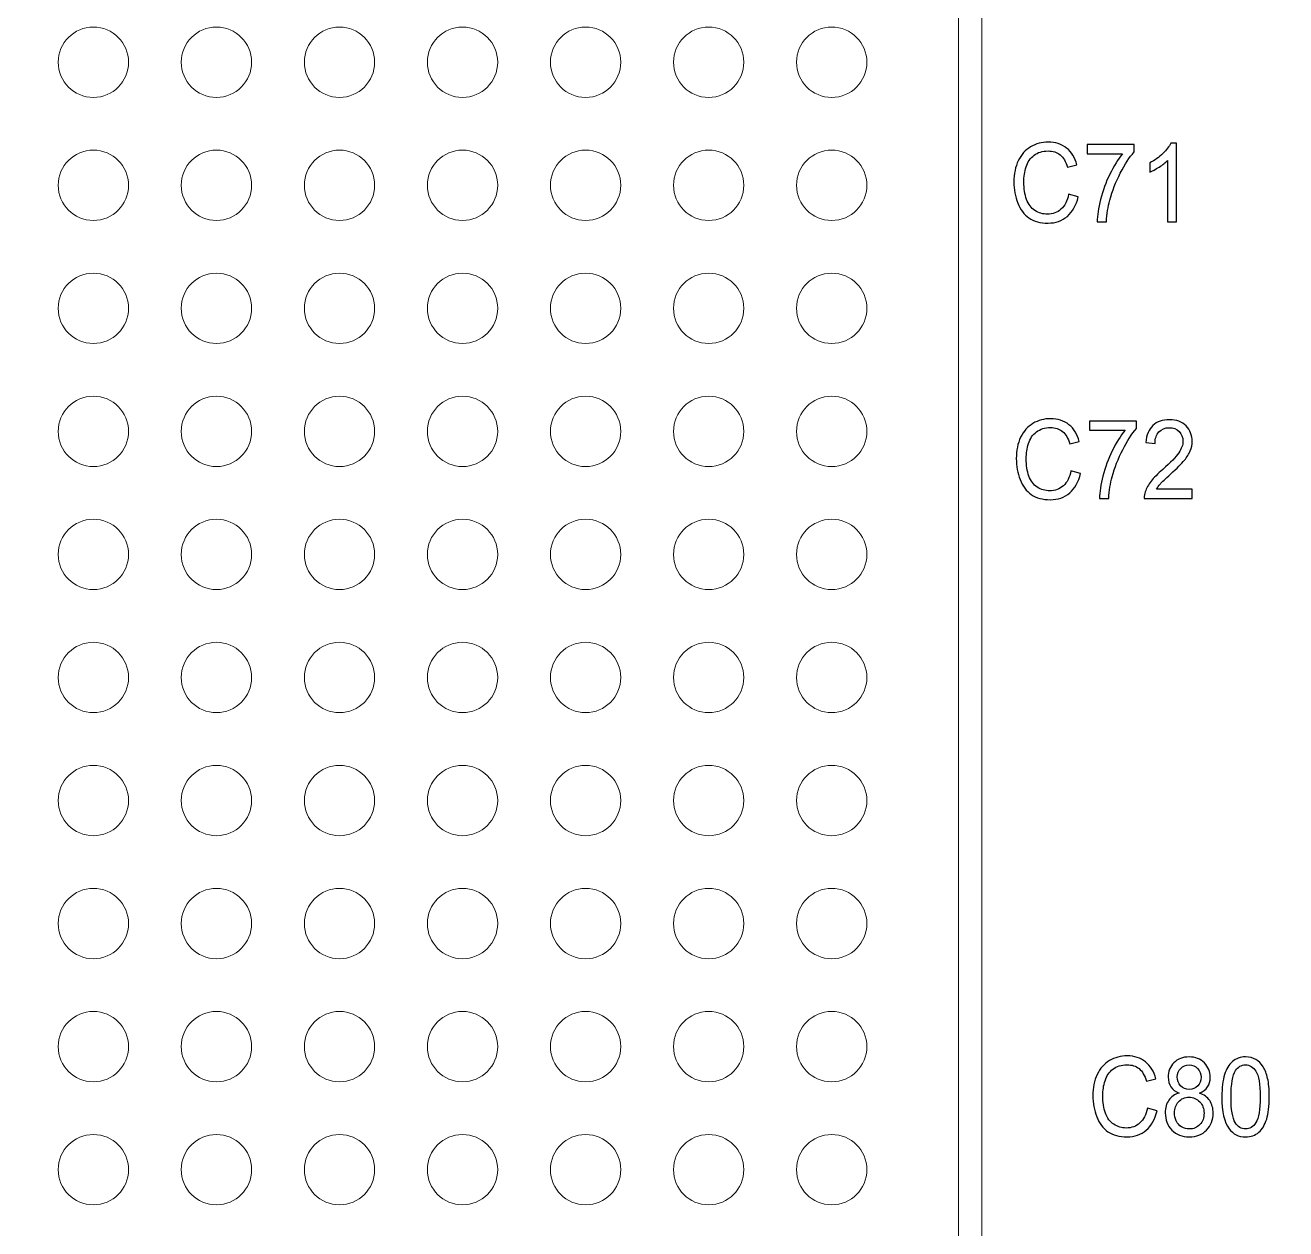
# Model space of a CAD drawing. Header units: millimetres. Extents: x -86 to 67, y -55 to 52.
# Drawn here: x 13.89 to 22.09, y -15.52 to -7.69 of the extents above; entities that cross this region are included whole.
import ezdxf

# ---------------------------------------------------------------- set-up
doc = ezdxf.new("R2010")
doc.units = ezdxf.units.MM
doc.header["$MEASUREMENT"] = 0
for name, color, linetype in [('BG_OUTLINE', 7, 'Continuous'), ('PG_SILKSCREEN_TOP', 7, 'Continuous'), ('PIN_TOP', 7, 'Continuous'), ('RD_SILKSCREEN_TOP', 7, 'Continuous')]:
    doc.layers.add(name, color=color, linetype=linetype)

msp = doc.modelspace()

# ---------------------------------------------------------------- linework, layer by layer
at = {"layer": 'BG_OUTLINE', "color": 3, "lineweight": 9}
msp.add_open_spline([(-60.0926, 34.7331), (-60.0926, 34.7331), (63.7724, 34.7331), (63.7724, 34.7331), (63.7724, 34.7331), (64.585, 34.7336), (65.3646, 34.4113), (65.9396, 33.837), (65.9396, 33.837), (66.5146, 33.2627), (66.8379, 32.4797), (66.8384, 31.667), (66.8384, 31.667), (66.8384, 31.667), (66.8412, -52.28), (66.8412, -52.28), (66.8412, -52.28), (66.8412, -52.28), (66.8384, -52.1933), (66.8384, -52.1933), (66.8384, -52.1933), (66.8389, -53.006), (66.5166, -53.7856), (65.9424, -54.3606), (65.9424, -54.3606), (65.3681, -54.9356), (64.585, -55.2589), (63.7724, -55.2594), (63.7724, -55.2594), (63.7724, -55.2594), (-60.1869, -55.2594), (-60.1869, -55.2594), (-60.1869, -55.2594), (-60.1869, -55.2594), (-60.0853, -55.2518), (-60.0853, -55.2518), (-60.0853, -55.2518), (-60.8979, -55.2523), (-61.6775, -54.9299), (-62.2525, -54.3557), (-62.2525, -54.3557), (-62.8275, -53.7814), (-63.1508, -52.9984), (-63.1513, -52.1857), (-63.1513, -52.1857), (-63.1513, -52.1857), (-63.1587, 31.667), (-63.1587, 31.667), (-63.1587, 31.667), (-63.1592, 32.4797), (-62.8369, 33.2593), (-62.2626, 33.8343), (-62.2626, 33.8343), (-61.6883, 34.4093), (-60.9053, 34.7326), (-60.0926, 34.7331)], degree=3, knots=[0, 0, 0, 0, 0.071429, 0.071429, 0.071429, 0.071429, 0.142857, 0.142857, 0.142857, 0.142857, 0.214286, 0.214286, 0.214286, 0.214286, 0.285714, 0.285714, 0.285714, 0.285714, 0.357143, 0.357143, 0.357143, 0.357143, 0.428571, 0.428571, 0.428571, 0.428571, 0.5, 0.5, 0.5, 0.5, 0.571429, 0.571429, 0.571429, 0.571429, 0.642857, 0.642857, 0.642857, 0.642857, 0.714286, 0.714286, 0.714286, 0.714286, 0.785714, 0.785714, 0.785714, 0.785714, 0.857143, 0.857143, 0.857143, 0.857143, 0.928571, 0.928571, 0.928571, 0.928571, 1, 1, 1, 1], dxfattribs=at)
at = {"layer": 'PG_SILKSCREEN_TOP', "color": 6, "lineweight": 9}
msp.add_open_spline([(20.1124, -22.4342), (20.1124, -22.4342), (19.96, -22.4342), (19.96, -22.4342), (19.96, -22.4342), (19.96, -22.4342), (19.96, -5.434), (19.96, -5.434), (19.96, -5.434), (19.96, -5.434), (20.1124, -5.434), (20.1124, -5.434), (20.1124, -5.434), (20.1124, -5.434), (20.1124, -22.4342), (20.1124, -22.4342)], degree=3, knots=[0, 0, 0, 0, 0.25, 0.25, 0.25, 0.25, 0.5, 0.5, 0.5, 0.5, 0.75, 0.75, 0.75, 0.75, 1, 1, 1, 1], dxfattribs=at)
at = {"layer": 'PIN_TOP', "lineweight": 9}
for points in [[(14.5648, -7.9341), (14.5648, -7.8078), (14.4625, -7.7055), (14.3362, -7.7055), (14.3362, -7.7055), (14.21, -7.7055), (14.1076, -7.8078), (14.1076, -7.9341), (14.1076, -7.9341), (14.1076, -8.0603), (14.21, -8.1627), (14.3362, -8.1627), (14.3362, -8.1627), (14.4625, -8.1627), (14.5648, -8.0603), (14.5648, -7.9341)], [(15.3647, -7.9341), (15.3647, -7.8078), (15.2623, -7.7055), (15.1361, -7.7055), (15.1361, -7.7055), (15.0098, -7.7055), (14.9075, -7.8078), (14.9075, -7.9341), (14.9075, -7.9341), (14.9075, -8.0603), (15.0098, -8.1627), (15.1361, -8.1627), (15.1361, -8.1627), (15.2623, -8.1627), (15.3647, -8.0603), (15.3647, -7.9341)], [(16.1648, -7.9341), (16.1648, -7.8078), (16.0624, -7.7055), (15.9362, -7.7055), (15.9362, -7.7055), (15.8099, -7.7055), (15.7076, -7.8078), (15.7076, -7.9341), (15.7076, -7.9341), (15.7076, -8.0603), (15.8099, -8.1627), (15.9362, -8.1627), (15.9362, -8.1627), (16.0624, -8.1627), (16.1648, -8.0603), (16.1648, -7.9341)], [(16.9646, -7.9341), (16.9646, -7.8078), (16.8623, -7.7055), (16.736, -7.7055), (16.736, -7.7055), (16.6098, -7.7055), (16.5074, -7.8078), (16.5074, -7.9341), (16.5074, -7.9341), (16.5074, -8.0603), (16.6098, -8.1627), (16.736, -8.1627), (16.736, -8.1627), (16.8623, -8.1627), (16.9646, -8.0603), (16.9646, -7.9341)], [(17.7647, -7.9341), (17.7647, -7.8078), (17.6624, -7.7055), (17.5361, -7.7055), (17.5361, -7.7055), (17.4099, -7.7055), (17.3075, -7.8078), (17.3075, -7.9341), (17.3075, -7.9341), (17.3075, -8.0603), (17.4099, -8.1627), (17.5361, -8.1627), (17.5361, -8.1627), (17.6624, -8.1627), (17.7647, -8.0603), (17.7647, -7.9341)], [(18.5648, -7.9341), (18.5648, -7.8078), (18.4625, -7.7055), (18.3362, -7.7055), (18.3362, -7.7055), (18.21, -7.7055), (18.1076, -7.8078), (18.1076, -7.9341), (18.1076, -7.9341), (18.1076, -8.0603), (18.21, -8.1627), (18.3362, -8.1627), (18.3362, -8.1627), (18.4625, -8.1627), (18.5648, -8.0603), (18.5648, -7.9341)], [(19.3647, -7.9341), (19.3647, -7.8078), (19.2623, -7.7055), (19.1361, -7.7055), (19.1361, -7.7055), (19.0098, -7.7055), (18.9075, -7.8078), (18.9075, -7.9341), (18.9075, -7.9341), (18.9075, -8.0603), (19.0098, -8.1627), (19.1361, -8.1627), (19.1361, -8.1627), (19.2623, -8.1627), (19.3647, -8.0603), (19.3647, -7.9341)], [(14.5648, -8.7342), (14.5648, -8.6079), (14.4625, -8.5056), (14.3362, -8.5056), (14.3362, -8.5056), (14.21, -8.5056), (14.1076, -8.6079), (14.1076, -8.7342), (14.1076, -8.7342), (14.1076, -8.8604), (14.21, -8.9628), (14.3362, -8.9628), (14.3362, -8.9628), (14.4625, -8.9628), (14.5648, -8.8604), (14.5648, -8.7342)], [(15.3647, -8.7342), (15.3647, -8.6079), (15.2623, -8.5056), (15.1361, -8.5056), (15.1361, -8.5056), (15.0098, -8.5056), (14.9075, -8.6079), (14.9075, -8.7342), (14.9075, -8.7342), (14.9075, -8.8604), (15.0098, -8.9628), (15.1361, -8.9628), (15.1361, -8.9628), (15.2623, -8.9628), (15.3647, -8.8604), (15.3647, -8.7342)], [(16.1648, -8.7342), (16.1648, -8.6079), (16.0624, -8.5056), (15.9362, -8.5056), (15.9362, -8.5056), (15.8099, -8.5056), (15.7076, -8.6079), (15.7076, -8.7342), (15.7076, -8.7342), (15.7076, -8.8604), (15.8099, -8.9628), (15.9362, -8.9628), (15.9362, -8.9628), (16.0624, -8.9628), (16.1648, -8.8604), (16.1648, -8.7342)], [(16.9646, -8.7342), (16.9646, -8.6079), (16.8623, -8.5056), (16.736, -8.5056), (16.736, -8.5056), (16.6098, -8.5056), (16.5074, -8.6079), (16.5074, -8.7342), (16.5074, -8.7342), (16.5074, -8.8604), (16.6098, -8.9628), (16.736, -8.9628), (16.736, -8.9628), (16.8623, -8.9628), (16.9646, -8.8604), (16.9646, -8.7342)], [(17.7647, -8.7342), (17.7647, -8.6079), (17.6624, -8.5056), (17.5361, -8.5056), (17.5361, -8.5056), (17.4099, -8.5056), (17.3075, -8.6079), (17.3075, -8.7342), (17.3075, -8.7342), (17.3075, -8.8604), (17.4099, -8.9628), (17.5361, -8.9628), (17.5361, -8.9628), (17.6624, -8.9628), (17.7647, -8.8604), (17.7647, -8.7342)], [(18.5648, -8.7342), (18.5648, -8.6079), (18.4625, -8.5056), (18.3362, -8.5056), (18.3362, -8.5056), (18.21, -8.5056), (18.1076, -8.6079), (18.1076, -8.7342), (18.1076, -8.7342), (18.1076, -8.8604), (18.21, -8.9628), (18.3362, -8.9628), (18.3362, -8.9628), (18.4625, -8.9628), (18.5648, -8.8604), (18.5648, -8.7342)], [(19.3647, -8.7342), (19.3647, -8.6079), (19.2623, -8.5056), (19.1361, -8.5056), (19.1361, -8.5056), (19.0098, -8.5056), (18.9075, -8.6079), (18.9075, -8.7342), (18.9075, -8.7342), (18.9075, -8.8604), (19.0098, -8.9628), (19.1361, -8.9628), (19.1361, -8.9628), (19.2623, -8.9628), (19.3647, -8.8604), (19.3647, -8.7342)], [(14.5648, -9.534), (14.5648, -9.4078), (14.4625, -9.3054), (14.3362, -9.3054), (14.3362, -9.3054), (14.21, -9.3054), (14.1076, -9.4078), (14.1076, -9.534), (14.1076, -9.534), (14.1076, -9.6603), (14.21, -9.7626), (14.3362, -9.7626), (14.3362, -9.7626), (14.4625, -9.7626), (14.5648, -9.6603), (14.5648, -9.534)], [(15.3647, -9.534), (15.3647, -9.4078), (15.2623, -9.3054), (15.1361, -9.3054), (15.1361, -9.3054), (15.0098, -9.3054), (14.9075, -9.4078), (14.9075, -9.534), (14.9075, -9.534), (14.9075, -9.6603), (15.0098, -9.7626), (15.1361, -9.7626), (15.1361, -9.7626), (15.2623, -9.7626), (15.3647, -9.6603), (15.3647, -9.534)], [(16.1648, -9.534), (16.1648, -9.4078), (16.0624, -9.3054), (15.9362, -9.3054), (15.9362, -9.3054), (15.8099, -9.3054), (15.7076, -9.4078), (15.7076, -9.534), (15.7076, -9.534), (15.7076, -9.6603), (15.8099, -9.7626), (15.9362, -9.7626), (15.9362, -9.7626), (16.0624, -9.7626), (16.1648, -9.6603), (16.1648, -9.534)], [(16.9646, -9.534), (16.9646, -9.4078), (16.8623, -9.3054), (16.736, -9.3054), (16.736, -9.3054), (16.6098, -9.3054), (16.5074, -9.4078), (16.5074, -9.534), (16.5074, -9.534), (16.5074, -9.6603), (16.6098, -9.7626), (16.736, -9.7626), (16.736, -9.7626), (16.8623, -9.7626), (16.9646, -9.6603), (16.9646, -9.534)], [(17.7647, -9.534), (17.7647, -9.4078), (17.6624, -9.3054), (17.5361, -9.3054), (17.5361, -9.3054), (17.4099, -9.3054), (17.3075, -9.4078), (17.3075, -9.534), (17.3075, -9.534), (17.3075, -9.6603), (17.4099, -9.7626), (17.5361, -9.7626), (17.5361, -9.7626), (17.6624, -9.7626), (17.7647, -9.6603), (17.7647, -9.534)], [(18.5648, -9.534), (18.5648, -9.4078), (18.4625, -9.3054), (18.3362, -9.3054), (18.3362, -9.3054), (18.21, -9.3054), (18.1076, -9.4078), (18.1076, -9.534), (18.1076, -9.534), (18.1076, -9.6603), (18.21, -9.7626), (18.3362, -9.7626), (18.3362, -9.7626), (18.4625, -9.7626), (18.5648, -9.6603), (18.5648, -9.534)], [(19.3647, -9.534), (19.3647, -9.4078), (19.2623, -9.3054), (19.1361, -9.3054), (19.1361, -9.3054), (19.0098, -9.3054), (18.9075, -9.4078), (18.9075, -9.534), (18.9075, -9.534), (18.9075, -9.6603), (19.0098, -9.7626), (19.1361, -9.7626), (19.1361, -9.7626), (19.2623, -9.7626), (19.3647, -9.6603), (19.3647, -9.534)], [(14.5648, -10.3341), (14.5648, -10.2079), (14.4625, -10.1055), (14.3362, -10.1055), (14.3362, -10.1055), (14.21, -10.1055), (14.1076, -10.2079), (14.1076, -10.3341), (14.1076, -10.3341), (14.1076, -10.4604), (14.21, -10.5627), (14.3362, -10.5627), (14.3362, -10.5627), (14.4625, -10.5627), (14.5648, -10.4604), (14.5648, -10.3341)], [(15.3647, -10.3341), (15.3647, -10.2079), (15.2623, -10.1055), (15.1361, -10.1055), (15.1361, -10.1055), (15.0098, -10.1055), (14.9075, -10.2079), (14.9075, -10.3341), (14.9075, -10.3341), (14.9075, -10.4604), (15.0098, -10.5627), (15.1361, -10.5627), (15.1361, -10.5627), (15.2623, -10.5627), (15.3647, -10.4604), (15.3647, -10.3341)], [(16.1648, -10.3341), (16.1648, -10.2079), (16.0624, -10.1055), (15.9362, -10.1055), (15.9362, -10.1055), (15.8099, -10.1055), (15.7076, -10.2079), (15.7076, -10.3341), (15.7076, -10.3341), (15.7076, -10.4604), (15.8099, -10.5627), (15.9362, -10.5627), (15.9362, -10.5627), (16.0624, -10.5627), (16.1648, -10.4604), (16.1648, -10.3341)], [(16.9646, -10.3341), (16.9646, -10.2079), (16.8623, -10.1055), (16.736, -10.1055), (16.736, -10.1055), (16.6098, -10.1055), (16.5074, -10.2079), (16.5074, -10.3341), (16.5074, -10.3341), (16.5074, -10.4604), (16.6098, -10.5627), (16.736, -10.5627), (16.736, -10.5627), (16.8623, -10.5627), (16.9646, -10.4604), (16.9646, -10.3341)], [(17.7647, -10.3341), (17.7647, -10.2079), (17.6624, -10.1055), (17.5361, -10.1055), (17.5361, -10.1055), (17.4099, -10.1055), (17.3075, -10.2079), (17.3075, -10.3341), (17.3075, -10.3341), (17.3075, -10.4604), (17.4099, -10.5627), (17.5361, -10.5627), (17.5361, -10.5627), (17.6624, -10.5627), (17.7647, -10.4604), (17.7647, -10.3341)], [(18.5648, -10.3341), (18.5648, -10.2079), (18.4625, -10.1055), (18.3362, -10.1055), (18.3362, -10.1055), (18.21, -10.1055), (18.1076, -10.2079), (18.1076, -10.3341), (18.1076, -10.3341), (18.1076, -10.4604), (18.21, -10.5627), (18.3362, -10.5627), (18.3362, -10.5627), (18.4625, -10.5627), (18.5648, -10.4604), (18.5648, -10.3341)], [(19.3647, -10.3341), (19.3647, -10.2079), (19.2623, -10.1055), (19.1361, -10.1055), (19.1361, -10.1055), (19.0098, -10.1055), (18.9075, -10.2079), (18.9075, -10.3341), (18.9075, -10.3341), (18.9075, -10.4604), (19.0098, -10.5627), (19.1361, -10.5627), (19.1361, -10.5627), (19.2623, -10.5627), (19.3647, -10.4604), (19.3647, -10.3341)], [(14.5648, -11.134), (14.5648, -11.0077), (14.4625, -10.9054), (14.3362, -10.9054), (14.3362, -10.9054), (14.21, -10.9054), (14.1076, -11.0077), (14.1076, -11.134), (14.1076, -11.134), (14.1076, -11.2602), (14.21, -11.3626), (14.3362, -11.3626), (14.3362, -11.3626), (14.4625, -11.3626), (14.5648, -11.2602), (14.5648, -11.134)], [(15.3647, -11.134), (15.3647, -11.0077), (15.2623, -10.9054), (15.1361, -10.9054), (15.1361, -10.9054), (15.0098, -10.9054), (14.9075, -11.0077), (14.9075, -11.134), (14.9075, -11.134), (14.9075, -11.2602), (15.0098, -11.3626), (15.1361, -11.3626), (15.1361, -11.3626), (15.2623, -11.3626), (15.3647, -11.2602), (15.3647, -11.134)], [(16.1648, -11.134), (16.1648, -11.0077), (16.0624, -10.9054), (15.9362, -10.9054), (15.9362, -10.9054), (15.8099, -10.9054), (15.7076, -11.0077), (15.7076, -11.134), (15.7076, -11.134), (15.7076, -11.2602), (15.8099, -11.3626), (15.9362, -11.3626), (15.9362, -11.3626), (16.0624, -11.3626), (16.1648, -11.2602), (16.1648, -11.134)], [(16.9646, -11.134), (16.9646, -11.0077), (16.8623, -10.9054), (16.736, -10.9054), (16.736, -10.9054), (16.6098, -10.9054), (16.5074, -11.0077), (16.5074, -11.134), (16.5074, -11.134), (16.5074, -11.2602), (16.6098, -11.3626), (16.736, -11.3626), (16.736, -11.3626), (16.8623, -11.3626), (16.9646, -11.2602), (16.9646, -11.134)], [(17.7647, -11.134), (17.7647, -11.0077), (17.6624, -10.9054), (17.5361, -10.9054), (17.5361, -10.9054), (17.4099, -10.9054), (17.3075, -11.0077), (17.3075, -11.134), (17.3075, -11.134), (17.3075, -11.2602), (17.4099, -11.3626), (17.5361, -11.3626), (17.5361, -11.3626), (17.6624, -11.3626), (17.7647, -11.2602), (17.7647, -11.134)], [(18.5648, -11.134), (18.5648, -11.0077), (18.4625, -10.9054), (18.3362, -10.9054), (18.3362, -10.9054), (18.21, -10.9054), (18.1076, -11.0077), (18.1076, -11.134), (18.1076, -11.134), (18.1076, -11.2602), (18.21, -11.3626), (18.3362, -11.3626), (18.3362, -11.3626), (18.4625, -11.3626), (18.5648, -11.2602), (18.5648, -11.134)], [(19.3647, -11.134), (19.3647, -11.0077), (19.2623, -10.9054), (19.1361, -10.9054), (19.1361, -10.9054), (19.0098, -10.9054), (18.9075, -11.0077), (18.9075, -11.134), (18.9075, -11.134), (18.9075, -11.2602), (19.0098, -11.3626), (19.1361, -11.3626), (19.1361, -11.3626), (19.2623, -11.3626), (19.3647, -11.2602), (19.3647, -11.134)], [(14.5648, -11.9341), (14.5648, -11.8078), (14.4625, -11.7055), (14.3362, -11.7055), (14.3362, -11.7055), (14.21, -11.7055), (14.1076, -11.8078), (14.1076, -11.9341), (14.1076, -11.9341), (14.1076, -12.0603), (14.21, -12.1627), (14.3362, -12.1627), (14.3362, -12.1627), (14.4625, -12.1627), (14.5648, -12.0603), (14.5648, -11.9341)], [(15.3647, -11.9341), (15.3647, -11.8078), (15.2623, -11.7055), (15.1361, -11.7055), (15.1361, -11.7055), (15.0098, -11.7055), (14.9075, -11.8078), (14.9075, -11.9341), (14.9075, -11.9341), (14.9075, -12.0603), (15.0098, -12.1627), (15.1361, -12.1627), (15.1361, -12.1627), (15.2623, -12.1627), (15.3647, -12.0603), (15.3647, -11.9341)], [(16.1648, -11.9341), (16.1648, -11.8078), (16.0624, -11.7055), (15.9362, -11.7055), (15.9362, -11.7055), (15.8099, -11.7055), (15.7076, -11.8078), (15.7076, -11.9341), (15.7076, -11.9341), (15.7076, -12.0603), (15.8099, -12.1627), (15.9362, -12.1627), (15.9362, -12.1627), (16.0624, -12.1627), (16.1648, -12.0603), (16.1648, -11.9341)], [(16.9646, -11.9341), (16.9646, -11.8078), (16.8623, -11.7055), (16.736, -11.7055), (16.736, -11.7055), (16.6098, -11.7055), (16.5074, -11.8078), (16.5074, -11.9341), (16.5074, -11.9341), (16.5074, -12.0603), (16.6098, -12.1627), (16.736, -12.1627), (16.736, -12.1627), (16.8623, -12.1627), (16.9646, -12.0603), (16.9646, -11.9341)], [(17.7647, -11.9341), (17.7647, -11.8078), (17.6624, -11.7055), (17.5361, -11.7055), (17.5361, -11.7055), (17.4099, -11.7055), (17.3075, -11.8078), (17.3075, -11.9341), (17.3075, -11.9341), (17.3075, -12.0603), (17.4099, -12.1627), (17.5361, -12.1627), (17.5361, -12.1627), (17.6624, -12.1627), (17.7647, -12.0603), (17.7647, -11.9341)], [(18.5648, -11.9341), (18.5648, -11.8078), (18.4625, -11.7055), (18.3362, -11.7055), (18.3362, -11.7055), (18.21, -11.7055), (18.1076, -11.8078), (18.1076, -11.9341), (18.1076, -11.9341), (18.1076, -12.0603), (18.21, -12.1627), (18.3362, -12.1627), (18.3362, -12.1627), (18.4625, -12.1627), (18.5648, -12.0603), (18.5648, -11.9341)], [(19.3647, -11.9341), (19.3647, -11.8078), (19.2623, -11.7055), (19.1361, -11.7055), (19.1361, -11.7055), (19.0098, -11.7055), (18.9075, -11.8078), (18.9075, -11.9341), (18.9075, -11.9341), (18.9075, -12.0603), (19.0098, -12.1627), (19.1361, -12.1627), (19.1361, -12.1627), (19.2623, -12.1627), (19.3647, -12.0603), (19.3647, -11.9341)], [(14.5648, -12.7342), (14.5648, -12.6079), (14.4625, -12.5056), (14.3362, -12.5056), (14.3362, -12.5056), (14.21, -12.5056), (14.1076, -12.6079), (14.1076, -12.7342), (14.1076, -12.7342), (14.1076, -12.8604), (14.21, -12.9628), (14.3362, -12.9628), (14.3362, -12.9628), (14.4625, -12.9628), (14.5648, -12.8604), (14.5648, -12.7342)], [(15.3647, -12.7342), (15.3647, -12.6079), (15.2623, -12.5056), (15.1361, -12.5056), (15.1361, -12.5056), (15.0098, -12.5056), (14.9075, -12.6079), (14.9075, -12.7342), (14.9075, -12.7342), (14.9075, -12.8604), (15.0098, -12.9628), (15.1361, -12.9628), (15.1361, -12.9628), (15.2623, -12.9628), (15.3647, -12.8604), (15.3647, -12.7342)], [(16.1648, -12.7342), (16.1648, -12.6079), (16.0624, -12.5056), (15.9362, -12.5056), (15.9362, -12.5056), (15.8099, -12.5056), (15.7076, -12.6079), (15.7076, -12.7342), (15.7076, -12.7342), (15.7076, -12.8604), (15.8099, -12.9628), (15.9362, -12.9628), (15.9362, -12.9628), (16.0624, -12.9628), (16.1648, -12.8604), (16.1648, -12.7342)], [(16.9646, -12.7342), (16.9646, -12.6079), (16.8623, -12.5056), (16.736, -12.5056), (16.736, -12.5056), (16.6098, -12.5056), (16.5074, -12.6079), (16.5074, -12.7342), (16.5074, -12.7342), (16.5074, -12.8604), (16.6098, -12.9628), (16.736, -12.9628), (16.736, -12.9628), (16.8623, -12.9628), (16.9646, -12.8604), (16.9646, -12.7342)], [(17.7647, -12.7342), (17.7647, -12.6079), (17.6624, -12.5056), (17.5361, -12.5056), (17.5361, -12.5056), (17.4099, -12.5056), (17.3075, -12.6079), (17.3075, -12.7342), (17.3075, -12.7342), (17.3075, -12.8604), (17.4099, -12.9628), (17.5361, -12.9628), (17.5361, -12.9628), (17.6624, -12.9628), (17.7647, -12.8604), (17.7647, -12.7342)], [(18.5648, -12.7342), (18.5648, -12.6079), (18.4625, -12.5056), (18.3362, -12.5056), (18.3362, -12.5056), (18.21, -12.5056), (18.1076, -12.6079), (18.1076, -12.7342), (18.1076, -12.7342), (18.1076, -12.8604), (18.21, -12.9628), (18.3362, -12.9628), (18.3362, -12.9628), (18.4625, -12.9628), (18.5648, -12.8604), (18.5648, -12.7342)], [(19.3647, -12.7342), (19.3647, -12.6079), (19.2623, -12.5056), (19.1361, -12.5056), (19.1361, -12.5056), (19.0098, -12.5056), (18.9075, -12.6079), (18.9075, -12.7342), (18.9075, -12.7342), (18.9075, -12.8604), (19.0098, -12.9628), (19.1361, -12.9628), (19.1361, -12.9628), (19.2623, -12.9628), (19.3647, -12.8604), (19.3647, -12.7342)], [(14.5648, -13.534), (14.5648, -13.4078), (14.4625, -13.3054), (14.3362, -13.3054), (14.3362, -13.3054), (14.21, -13.3054), (14.1076, -13.4078), (14.1076, -13.534), (14.1076, -13.534), (14.1076, -13.6603), (14.21, -13.7626), (14.3362, -13.7626), (14.3362, -13.7626), (14.4625, -13.7626), (14.5648, -13.6603), (14.5648, -13.534)], [(15.3647, -13.534), (15.3647, -13.4078), (15.2623, -13.3054), (15.1361, -13.3054), (15.1361, -13.3054), (15.0098, -13.3054), (14.9075, -13.4078), (14.9075, -13.534), (14.9075, -13.534), (14.9075, -13.6603), (15.0098, -13.7626), (15.1361, -13.7626), (15.1361, -13.7626), (15.2623, -13.7626), (15.3647, -13.6603), (15.3647, -13.534)], [(16.1648, -13.534), (16.1648, -13.4078), (16.0624, -13.3054), (15.9362, -13.3054), (15.9362, -13.3054), (15.8099, -13.3054), (15.7076, -13.4078), (15.7076, -13.534), (15.7076, -13.534), (15.7076, -13.6603), (15.8099, -13.7626), (15.9362, -13.7626), (15.9362, -13.7626), (16.0624, -13.7626), (16.1648, -13.6603), (16.1648, -13.534)], [(16.9646, -13.534), (16.9646, -13.4078), (16.8623, -13.3054), (16.736, -13.3054), (16.736, -13.3054), (16.6098, -13.3054), (16.5074, -13.4078), (16.5074, -13.534), (16.5074, -13.534), (16.5074, -13.6603), (16.6098, -13.7626), (16.736, -13.7626), (16.736, -13.7626), (16.8623, -13.7626), (16.9646, -13.6603), (16.9646, -13.534)], [(17.7647, -13.534), (17.7647, -13.4078), (17.6624, -13.3054), (17.5361, -13.3054), (17.5361, -13.3054), (17.4099, -13.3054), (17.3075, -13.4078), (17.3075, -13.534), (17.3075, -13.534), (17.3075, -13.6603), (17.4099, -13.7626), (17.5361, -13.7626), (17.5361, -13.7626), (17.6624, -13.7626), (17.7647, -13.6603), (17.7647, -13.534)], [(18.5648, -13.534), (18.5648, -13.4078), (18.4625, -13.3054), (18.3362, -13.3054), (18.3362, -13.3054), (18.21, -13.3054), (18.1076, -13.4078), (18.1076, -13.534), (18.1076, -13.534), (18.1076, -13.6603), (18.21, -13.7626), (18.3362, -13.7626), (18.3362, -13.7626), (18.4625, -13.7626), (18.5648, -13.6603), (18.5648, -13.534)], [(19.3647, -13.534), (19.3647, -13.4078), (19.2623, -13.3054), (19.1361, -13.3054), (19.1361, -13.3054), (19.0098, -13.3054), (18.9075, -13.4078), (18.9075, -13.534), (18.9075, -13.534), (18.9075, -13.6603), (19.0098, -13.7626), (19.1361, -13.7626), (19.1361, -13.7626), (19.2623, -13.7626), (19.3647, -13.6603), (19.3647, -13.534)], [(14.5648, -14.3341), (14.5648, -14.2079), (14.4625, -14.1055), (14.3362, -14.1055), (14.3362, -14.1055), (14.21, -14.1055), (14.1076, -14.2079), (14.1076, -14.3341), (14.1076, -14.3341), (14.1076, -14.4604), (14.21, -14.5627), (14.3362, -14.5627), (14.3362, -14.5627), (14.4625, -14.5627), (14.5648, -14.4604), (14.5648, -14.3341)], [(15.3647, -14.3341), (15.3647, -14.2079), (15.2623, -14.1055), (15.1361, -14.1055), (15.1361, -14.1055), (15.0098, -14.1055), (14.9075, -14.2079), (14.9075, -14.3341), (14.9075, -14.3341), (14.9075, -14.4604), (15.0098, -14.5627), (15.1361, -14.5627), (15.1361, -14.5627), (15.2623, -14.5627), (15.3647, -14.4604), (15.3647, -14.3341)], [(16.1648, -14.3341), (16.1648, -14.2079), (16.0624, -14.1055), (15.9362, -14.1055), (15.9362, -14.1055), (15.8099, -14.1055), (15.7076, -14.2079), (15.7076, -14.3341), (15.7076, -14.3341), (15.7076, -14.4604), (15.8099, -14.5627), (15.9362, -14.5627), (15.9362, -14.5627), (16.0624, -14.5627), (16.1648, -14.4604), (16.1648, -14.3341)], [(16.9646, -14.3341), (16.9646, -14.2079), (16.8623, -14.1055), (16.736, -14.1055), (16.736, -14.1055), (16.6098, -14.1055), (16.5074, -14.2079), (16.5074, -14.3341), (16.5074, -14.3341), (16.5074, -14.4604), (16.6098, -14.5627), (16.736, -14.5627), (16.736, -14.5627), (16.8623, -14.5627), (16.9646, -14.4604), (16.9646, -14.3341)], [(17.7647, -14.3341), (17.7647, -14.2079), (17.6624, -14.1055), (17.5361, -14.1055), (17.5361, -14.1055), (17.4099, -14.1055), (17.3075, -14.2079), (17.3075, -14.3341), (17.3075, -14.3341), (17.3075, -14.4604), (17.4099, -14.5627), (17.5361, -14.5627), (17.5361, -14.5627), (17.6624, -14.5627), (17.7647, -14.4604), (17.7647, -14.3341)], [(18.5648, -14.3341), (18.5648, -14.2079), (18.4625, -14.1055), (18.3362, -14.1055), (18.3362, -14.1055), (18.21, -14.1055), (18.1076, -14.2079), (18.1076, -14.3341), (18.1076, -14.3341), (18.1076, -14.4604), (18.21, -14.5627), (18.3362, -14.5627), (18.3362, -14.5627), (18.4625, -14.5627), (18.5648, -14.4604), (18.5648, -14.3341)], [(19.3647, -14.3341), (19.3647, -14.2079), (19.2623, -14.1055), (19.1361, -14.1055), (19.1361, -14.1055), (19.0098, -14.1055), (18.9075, -14.2079), (18.9075, -14.3341), (18.9075, -14.3341), (18.9075, -14.4604), (19.0098, -14.5627), (19.1361, -14.5627), (19.1361, -14.5627), (19.2623, -14.5627), (19.3647, -14.4604), (19.3647, -14.3341)], [(14.5648, -15.134), (14.5648, -15.0077), (14.4625, -14.9054), (14.3362, -14.9054), (14.3362, -14.9054), (14.21, -14.9054), (14.1076, -15.0077), (14.1076, -15.134), (14.1076, -15.134), (14.1076, -15.2602), (14.21, -15.3626), (14.3362, -15.3626), (14.3362, -15.3626), (14.4625, -15.3626), (14.5648, -15.2602), (14.5648, -15.134)], [(15.3647, -15.134), (15.3647, -15.0077), (15.2623, -14.9054), (15.1361, -14.9054), (15.1361, -14.9054), (15.0098, -14.9054), (14.9075, -15.0077), (14.9075, -15.134), (14.9075, -15.134), (14.9075, -15.2602), (15.0098, -15.3626), (15.1361, -15.3626), (15.1361, -15.3626), (15.2623, -15.3626), (15.3647, -15.2602), (15.3647, -15.134)], [(16.1648, -15.134), (16.1648, -15.0077), (16.0624, -14.9054), (15.9362, -14.9054), (15.9362, -14.9054), (15.8099, -14.9054), (15.7076, -15.0077), (15.7076, -15.134), (15.7076, -15.134), (15.7076, -15.2602), (15.8099, -15.3626), (15.9362, -15.3626), (15.9362, -15.3626), (16.0624, -15.3626), (16.1648, -15.2602), (16.1648, -15.134)], [(16.9646, -15.134), (16.9646, -15.0077), (16.8623, -14.9054), (16.736, -14.9054), (16.736, -14.9054), (16.6098, -14.9054), (16.5074, -15.0077), (16.5074, -15.134), (16.5074, -15.134), (16.5074, -15.2602), (16.6098, -15.3626), (16.736, -15.3626), (16.736, -15.3626), (16.8623, -15.3626), (16.9646, -15.2602), (16.9646, -15.134)], [(17.7647, -15.134), (17.7647, -15.0077), (17.6624, -14.9054), (17.5361, -14.9054), (17.5361, -14.9054), (17.4099, -14.9054), (17.3075, -15.0077), (17.3075, -15.134), (17.3075, -15.134), (17.3075, -15.2602), (17.4099, -15.3626), (17.5361, -15.3626), (17.5361, -15.3626), (17.6624, -15.3626), (17.7647, -15.2602), (17.7647, -15.134)], [(18.5648, -15.134), (18.5648, -15.0077), (18.4625, -14.9054), (18.3362, -14.9054), (18.3362, -14.9054), (18.21, -14.9054), (18.1076, -15.0077), (18.1076, -15.134), (18.1076, -15.134), (18.1076, -15.2602), (18.21, -15.3626), (18.3362, -15.3626), (18.3362, -15.3626), (18.4625, -15.3626), (18.5648, -15.2602), (18.5648, -15.134)], [(19.3647, -15.134), (19.3647, -15.0077), (19.2623, -14.9054), (19.1361, -14.9054), (19.1361, -14.9054), (19.0098, -14.9054), (18.9075, -15.0077), (18.9075, -15.134), (18.9075, -15.134), (18.9075, -15.2602), (19.0098, -15.3626), (19.1361, -15.3626), (19.1361, -15.3626), (19.2623, -15.3626), (19.3647, -15.2602), (19.3647, -15.134)]]:
    msp.add_open_spline(points, degree=3, knots=[0, 0, 0, 0, 0.25, 0.25, 0.25, 0.25, 0.5, 0.5, 0.5, 0.5, 0.75, 0.75, 0.75, 0.75, 1, 1, 1, 1], dxfattribs=at)
at = {"layer": 'RD_SILKSCREEN_TOP', "color": 8}
for points, knots in [([(20.6761, -8.7927), (20.6761, -8.7927), (20.7387, -8.8098), (20.7387, -8.8098), (20.7387, -8.8098), (20.7256, -8.865), (20.7019, -8.9072), (20.668, -8.9364), (20.668, -8.9364), (20.6339, -8.9654), (20.5922, -8.9799), (20.5429, -8.9799), (20.5429, -8.9799), (20.492, -8.9799), (20.4506, -8.9687), (20.4186, -8.9464), (20.4186, -8.9464), (20.3867, -8.924), (20.3624, -8.8917), (20.3457, -8.8493), (20.3457, -8.8493), (20.3291, -8.8069), (20.3208, -8.7614), (20.3208, -8.7128), (20.3208, -8.7128), (20.3208, -8.6598), (20.3301, -8.6136), (20.349, -8.5741), (20.349, -8.5741), (20.3678, -8.5346), (20.3946, -8.5047), (20.4293, -8.4841), (20.4293, -8.4841), (20.464, -8.4636), (20.5022, -8.4534), (20.5439, -8.4534), (20.5439, -8.4534), (20.5913, -8.4534), (20.631, -8.4664), (20.6632, -8.4923), (20.6632, -8.4923), (20.6954, -8.5183), (20.7179, -8.5547), (20.7305, -8.6017), (20.7305, -8.6017), (20.7305, -8.6017), (20.6691, -8.6174), (20.6691, -8.6174), (20.6691, -8.6174), (20.658, -8.5803), (20.6422, -8.5534), (20.6213, -8.5364), (20.6213, -8.5364), (20.6005, -8.5195), (20.5743, -8.5111), (20.5426, -8.5111), (20.5426, -8.5111), (20.5063, -8.5111), (20.476, -8.5204), (20.4516, -8.5391), (20.4516, -8.5391), (20.4271, -8.558), (20.41, -8.5831), (20.4002, -8.6148), (20.4002, -8.6148), (20.3902, -8.6463), (20.3853, -8.6789), (20.3853, -8.7124), (20.3853, -8.7124), (20.3853, -8.7558), (20.3912, -8.7935), (20.4028, -8.8259), (20.4028, -8.8259), (20.4146, -8.8581), (20.4328, -8.8823), (20.4575, -8.8983), (20.4575, -8.8983), (20.4822, -8.9143), (20.509, -8.9222), (20.5379, -8.9222), (20.5379, -8.9222), (20.5729, -8.9222), (20.6025, -8.9113), (20.6268, -8.8896), (20.6268, -8.8896), (20.6512, -8.8678), (20.6675, -8.8355), (20.6761, -8.7927)], [0, 0, 0, 0, 0.045455, 0.045455, 0.045455, 0.045455, 0.090909, 0.090909, 0.090909, 0.090909, 0.136364, 0.136364, 0.136364, 0.136364, 0.181818, 0.181818, 0.181818, 0.181818, 0.227273, 0.227273, 0.227273, 0.227273, 0.272727, 0.272727, 0.272727, 0.272727, 0.318182, 0.318182, 0.318182, 0.318182, 0.363636, 0.363636, 0.363636, 0.363636, 0.409091, 0.409091, 0.409091, 0.409091, 0.454545, 0.454545, 0.454545, 0.454545, 0.5, 0.5, 0.5, 0.5, 0.545455, 0.545455, 0.545455, 0.545455, 0.590909, 0.590909, 0.590909, 0.590909, 0.636364, 0.636364, 0.636364, 0.636364, 0.681818, 0.681818, 0.681818, 0.681818, 0.727273, 0.727273, 0.727273, 0.727273, 0.772727, 0.772727, 0.772727, 0.772727, 0.818182, 0.818182, 0.818182, 0.818182, 0.863636, 0.863636, 0.863636, 0.863636, 0.909091, 0.909091, 0.909091, 0.909091, 0.954545, 0.954545, 0.954545, 0.954545, 1, 1, 1, 1]), ([(20.7961, -8.5288), (20.7961, -8.5288), (20.7961, -8.4687), (20.7961, -8.4687), (20.7961, -8.4687), (20.7961, -8.4687), (21.1021, -8.4687), (21.1021, -8.4687), (21.1021, -8.4687), (21.1021, -8.4687), (21.1021, -8.5173), (21.1021, -8.5173), (21.1021, -8.5173), (21.072, -8.5518), (21.0422, -8.5977), (21.0125, -8.6548), (21.0125, -8.6548), (20.9831, -8.712), (20.9602, -8.7709), (20.9441, -8.8312), (20.9441, -8.8312), (20.9324, -8.8739), (20.9251, -8.9205), (20.9218, -8.9712), (20.9218, -8.9712), (20.9218, -8.9712), (20.8622, -8.9712), (20.8622, -8.9712), (20.8622, -8.9712), (20.8629, -8.9311), (20.8701, -8.8828), (20.8841, -8.826), (20.8841, -8.826), (20.898, -8.7693), (20.9181, -8.7146), (20.9442, -8.6619), (20.9442, -8.6619), (20.9704, -8.6093), (20.9981, -8.5649), (21.0277, -8.5288), (21.0277, -8.5288), (21.0277, -8.5288), (20.7961, -8.5288), (20.7961, -8.5288)], [0, 0, 0, 0, 0.090909, 0.090909, 0.090909, 0.090909, 0.181818, 0.181818, 0.181818, 0.181818, 0.272727, 0.272727, 0.272727, 0.272727, 0.363636, 0.363636, 0.363636, 0.363636, 0.454545, 0.454545, 0.454545, 0.454545, 0.545455, 0.545455, 0.545455, 0.545455, 0.636364, 0.636364, 0.636364, 0.636364, 0.727273, 0.727273, 0.727273, 0.727273, 0.818182, 0.818182, 0.818182, 0.818182, 0.909091, 0.909091, 0.909091, 0.909091, 1, 1, 1, 1]), ([(21.3781, -8.9712), (21.3781, -8.9712), (21.3201, -8.9712), (21.3201, -8.9712), (21.3201, -8.9712), (21.3201, -8.9712), (21.3201, -8.5729), (21.3201, -8.5729), (21.3201, -8.5729), (21.3061, -8.5873), (21.2878, -8.6016), (21.2652, -8.616), (21.2652, -8.616), (21.2424, -8.6303), (21.222, -8.6411), (21.204, -8.6482), (21.204, -8.6482), (21.204, -8.6482), (21.204, -8.5879), (21.204, -8.5879), (21.204, -8.5879), (21.2365, -8.5714), (21.2649, -8.5515), (21.2891, -8.5281), (21.2891, -8.5281), (21.3134, -8.5047), (21.3306, -8.482), (21.3407, -8.46), (21.3407, -8.46), (21.3407, -8.46), (21.3781, -8.46), (21.3781, -8.46), (21.3781, -8.46), (21.3781, -8.46), (21.3781, -8.9712), (21.3781, -8.9712)], [0, 0, 0, 0, 0.111111, 0.111111, 0.111111, 0.111111, 0.222222, 0.222222, 0.222222, 0.222222, 0.333333, 0.333333, 0.333333, 0.333333, 0.444444, 0.444444, 0.444444, 0.444444, 0.555556, 0.555556, 0.555556, 0.555556, 0.666667, 0.666667, 0.666667, 0.666667, 0.777778, 0.777778, 0.777778, 0.777778, 0.888889, 0.888889, 0.888889, 0.888889, 1, 1, 1, 1]), ([(20.6914, -10.591), (20.6914, -10.591), (20.754, -10.6081), (20.754, -10.6081), (20.754, -10.6081), (20.7409, -10.6633), (20.7172, -10.7055), (20.6833, -10.7347), (20.6833, -10.7347), (20.6492, -10.7637), (20.6075, -10.7782), (20.5582, -10.7782), (20.5582, -10.7782), (20.5073, -10.7782), (20.4659, -10.767), (20.4339, -10.7447), (20.4339, -10.7447), (20.402, -10.7223), (20.3777, -10.69), (20.361, -10.6476), (20.361, -10.6476), (20.3444, -10.6052), (20.3361, -10.5597), (20.3361, -10.5111), (20.3361, -10.5111), (20.3361, -10.4581), (20.3454, -10.4119), (20.3643, -10.3724), (20.3643, -10.3724), (20.3831, -10.3329), (20.4099, -10.303), (20.4446, -10.2824), (20.4446, -10.2824), (20.4793, -10.2619), (20.5175, -10.2517), (20.5592, -10.2517), (20.5592, -10.2517), (20.6066, -10.2517), (20.6463, -10.2647), (20.6785, -10.2906), (20.6785, -10.2906), (20.7107, -10.3166), (20.7332, -10.353), (20.7458, -10.4), (20.7458, -10.4), (20.7458, -10.4), (20.6844, -10.4157), (20.6844, -10.4157), (20.6844, -10.4157), (20.6733, -10.3786), (20.6575, -10.3517), (20.6366, -10.3347), (20.6366, -10.3347), (20.6158, -10.3178), (20.5896, -10.3094), (20.5579, -10.3094), (20.5579, -10.3094), (20.5216, -10.3094), (20.4913, -10.3187), (20.4669, -10.3374), (20.4669, -10.3374), (20.4424, -10.3563), (20.4253, -10.3814), (20.4155, -10.4131), (20.4155, -10.4131), (20.4055, -10.4446), (20.4006, -10.4772), (20.4006, -10.5107), (20.4006, -10.5107), (20.4006, -10.5541), (20.4065, -10.5918), (20.4181, -10.6242), (20.4181, -10.6242), (20.4299, -10.6564), (20.4481, -10.6806), (20.4728, -10.6966), (20.4728, -10.6966), (20.4975, -10.7126), (20.5243, -10.7205), (20.5532, -10.7205), (20.5532, -10.7205), (20.5882, -10.7205), (20.6178, -10.7096), (20.6421, -10.6879), (20.6421, -10.6879), (20.6665, -10.6661), (20.6828, -10.6338), (20.6914, -10.591)], [0, 0, 0, 0, 0.045455, 0.045455, 0.045455, 0.045455, 0.090909, 0.090909, 0.090909, 0.090909, 0.136364, 0.136364, 0.136364, 0.136364, 0.181818, 0.181818, 0.181818, 0.181818, 0.227273, 0.227273, 0.227273, 0.227273, 0.272727, 0.272727, 0.272727, 0.272727, 0.318182, 0.318182, 0.318182, 0.318182, 0.363636, 0.363636, 0.363636, 0.363636, 0.409091, 0.409091, 0.409091, 0.409091, 0.454545, 0.454545, 0.454545, 0.454545, 0.5, 0.5, 0.5, 0.5, 0.545455, 0.545455, 0.545455, 0.545455, 0.590909, 0.590909, 0.590909, 0.590909, 0.636364, 0.636364, 0.636364, 0.636364, 0.681818, 0.681818, 0.681818, 0.681818, 0.727273, 0.727273, 0.727273, 0.727273, 0.772727, 0.772727, 0.772727, 0.772727, 0.818182, 0.818182, 0.818182, 0.818182, 0.863636, 0.863636, 0.863636, 0.863636, 0.909091, 0.909091, 0.909091, 0.909091, 0.954545, 0.954545, 0.954545, 0.954545, 1, 1, 1, 1]), ([(20.8114, -10.3271), (20.8114, -10.3271), (20.8114, -10.267), (20.8114, -10.267), (20.8114, -10.267), (20.8114, -10.267), (21.1174, -10.267), (21.1174, -10.267), (21.1174, -10.267), (21.1174, -10.267), (21.1174, -10.3156), (21.1174, -10.3156), (21.1174, -10.3156), (21.0873, -10.3501), (21.0575, -10.396), (21.0278, -10.4531), (21.0278, -10.4531), (20.9984, -10.5103), (20.9755, -10.5692), (20.9594, -10.6295), (20.9594, -10.6295), (20.9477, -10.6722), (20.9404, -10.7188), (20.9371, -10.7695), (20.9371, -10.7695), (20.9371, -10.7695), (20.8775, -10.7695), (20.8775, -10.7695), (20.8775, -10.7695), (20.8782, -10.7294), (20.8854, -10.6811), (20.8994, -10.6243), (20.8994, -10.6243), (20.9133, -10.5676), (20.9334, -10.5129), (20.9595, -10.4602), (20.9595, -10.4602), (20.9857, -10.4076), (21.0134, -10.3632), (21.043, -10.3271), (21.043, -10.3271), (21.043, -10.3271), (20.8114, -10.3271), (20.8114, -10.3271)], [0, 0, 0, 0, 0.090909, 0.090909, 0.090909, 0.090909, 0.181818, 0.181818, 0.181818, 0.181818, 0.272727, 0.272727, 0.272727, 0.272727, 0.363636, 0.363636, 0.363636, 0.363636, 0.454545, 0.454545, 0.454545, 0.454545, 0.545455, 0.545455, 0.545455, 0.545455, 0.636364, 0.636364, 0.636364, 0.636364, 0.727273, 0.727273, 0.727273, 0.727273, 0.818182, 0.818182, 0.818182, 0.818182, 0.909091, 0.909091, 0.909091, 0.909091, 1, 1, 1, 1]), ([(21.4799, -10.7094), (21.4799, -10.7094), (21.4799, -10.7695), (21.4799, -10.7695), (21.4799, -10.7695), (21.4799, -10.7695), (21.1675, -10.7695), (21.1675, -10.7695), (21.1675, -10.7695), (21.167, -10.7544), (21.1692, -10.74), (21.1741, -10.7261), (21.1741, -10.7261), (21.182, -10.7031), (21.1948, -10.6806), (21.2123, -10.6583), (21.2123, -10.6583), (21.2299, -10.6362), (21.2553, -10.6104), (21.2883, -10.5813), (21.2883, -10.5813), (21.3397, -10.5359), (21.3744, -10.5), (21.3925, -10.4734), (21.3925, -10.4734), (21.4106, -10.447), (21.4196, -10.4218), (21.4196, -10.3983), (21.4196, -10.3983), (21.4196, -10.3735), (21.4113, -10.3526), (21.395, -10.3355), (21.395, -10.3355), (21.3784, -10.3186), (21.357, -10.3101), (21.3305, -10.3101), (21.3305, -10.3101), (21.3026, -10.3101), (21.2803, -10.3191), (21.2636, -10.3372), (21.2636, -10.3372), (21.2467, -10.3552), (21.2382, -10.3802), (21.238, -10.4121), (21.238, -10.4121), (21.238, -10.4121), (21.1783, -10.4056), (21.1783, -10.4056), (21.1783, -10.4056), (21.1824, -10.3576), (21.1978, -10.3211), (21.2245, -10.296), (21.2245, -10.296), (21.2511, -10.2708), (21.287, -10.2583), (21.3319, -10.2583), (21.3319, -10.2583), (21.3772, -10.2583), (21.4131, -10.2719), (21.4395, -10.2989), (21.4395, -10.2989), (21.4661, -10.3261), (21.4793, -10.3596), (21.4793, -10.3997), (21.4793, -10.3997), (21.4793, -10.4201), (21.4754, -10.4401), (21.4676, -10.4598), (21.4676, -10.4598), (21.4599, -10.4794), (21.447, -10.5002), (21.429, -10.5219), (21.429, -10.5219), (21.4111, -10.5437), (21.3813, -10.5736), (21.3396, -10.6115), (21.3396, -10.6115), (21.3048, -10.643), (21.2824, -10.6644), (21.2726, -10.6756), (21.2726, -10.6756), (21.2626, -10.6868), (21.2545, -10.698), (21.248, -10.7094), (21.248, -10.7094), (21.248, -10.7094), (21.4799, -10.7094), (21.4799, -10.7094)], [0, 0, 0, 0, 0.045455, 0.045455, 0.045455, 0.045455, 0.090909, 0.090909, 0.090909, 0.090909, 0.136364, 0.136364, 0.136364, 0.136364, 0.181818, 0.181818, 0.181818, 0.181818, 0.227273, 0.227273, 0.227273, 0.227273, 0.272727, 0.272727, 0.272727, 0.272727, 0.318182, 0.318182, 0.318182, 0.318182, 0.363636, 0.363636, 0.363636, 0.363636, 0.409091, 0.409091, 0.409091, 0.409091, 0.454545, 0.454545, 0.454545, 0.454545, 0.5, 0.5, 0.5, 0.5, 0.545455, 0.545455, 0.545455, 0.545455, 0.590909, 0.590909, 0.590909, 0.590909, 0.636364, 0.636364, 0.636364, 0.636364, 0.681818, 0.681818, 0.681818, 0.681818, 0.727273, 0.727273, 0.727273, 0.727273, 0.772727, 0.772727, 0.772727, 0.772727, 0.818182, 0.818182, 0.818182, 0.818182, 0.863636, 0.863636, 0.863636, 0.863636, 0.909091, 0.909091, 0.909091, 0.909091, 0.954545, 0.954545, 0.954545, 0.954545, 1, 1, 1, 1]), ([(21.1892, -14.7337), (21.1892, -14.7337), (21.2518, -14.7508), (21.2518, -14.7508), (21.2518, -14.7508), (21.2387, -14.806), (21.215, -14.8482), (21.1811, -14.8774), (21.1811, -14.8774), (21.147, -14.9064), (21.1053, -14.9209), (21.056, -14.9209), (21.056, -14.9209), (21.0051, -14.9209), (20.9637, -14.9097), (20.9317, -14.8874), (20.9317, -14.8874), (20.8998, -14.865), (20.8755, -14.8327), (20.8588, -14.7903), (20.8588, -14.7903), (20.8422, -14.7479), (20.8339, -14.7024), (20.8339, -14.6538), (20.8339, -14.6538), (20.8339, -14.6008), (20.8432, -14.5546), (20.8621, -14.5151), (20.8621, -14.5151), (20.8809, -14.4756), (20.9077, -14.4457), (20.9424, -14.4251), (20.9424, -14.4251), (20.9771, -14.4046), (21.0153, -14.3944), (21.057, -14.3944), (21.057, -14.3944), (21.1044, -14.3944), (21.1441, -14.4074), (21.1763, -14.4333), (21.1763, -14.4333), (21.2085, -14.4593), (21.231, -14.4957), (21.2436, -14.5427), (21.2436, -14.5427), (21.2436, -14.5427), (21.1822, -14.5584), (21.1822, -14.5584), (21.1822, -14.5584), (21.1711, -14.5213), (21.1553, -14.4944), (21.1344, -14.4774), (21.1344, -14.4774), (21.1136, -14.4605), (21.0874, -14.4521), (21.0557, -14.4521), (21.0557, -14.4521), (21.0194, -14.4521), (20.9891, -14.4614), (20.9647, -14.4801), (20.9647, -14.4801), (20.9402, -14.499), (20.9231, -14.5241), (20.9133, -14.5558), (20.9133, -14.5558), (20.9033, -14.5873), (20.8984, -14.6199), (20.8984, -14.6534), (20.8984, -14.6534), (20.8984, -14.6968), (20.9043, -14.7345), (20.9159, -14.7669), (20.9159, -14.7669), (20.9277, -14.7991), (20.9459, -14.8233), (20.9706, -14.8393), (20.9706, -14.8393), (20.9953, -14.8553), (21.0221, -14.8632), (21.051, -14.8632), (21.051, -14.8632), (21.086, -14.8632), (21.1156, -14.8523), (21.1399, -14.8306), (21.1399, -14.8306), (21.1643, -14.8088), (21.1806, -14.7765), (21.1892, -14.7337)], [0, 0, 0, 0, 0.045455, 0.045455, 0.045455, 0.045455, 0.090909, 0.090909, 0.090909, 0.090909, 0.136364, 0.136364, 0.136364, 0.136364, 0.181818, 0.181818, 0.181818, 0.181818, 0.227273, 0.227273, 0.227273, 0.227273, 0.272727, 0.272727, 0.272727, 0.272727, 0.318182, 0.318182, 0.318182, 0.318182, 0.363636, 0.363636, 0.363636, 0.363636, 0.409091, 0.409091, 0.409091, 0.409091, 0.454545, 0.454545, 0.454545, 0.454545, 0.5, 0.5, 0.5, 0.5, 0.545455, 0.545455, 0.545455, 0.545455, 0.590909, 0.590909, 0.590909, 0.590909, 0.636364, 0.636364, 0.636364, 0.636364, 0.681818, 0.681818, 0.681818, 0.681818, 0.727273, 0.727273, 0.727273, 0.727273, 0.772727, 0.772727, 0.772727, 0.772727, 0.818182, 0.818182, 0.818182, 0.818182, 0.863636, 0.863636, 0.863636, 0.863636, 0.909091, 0.909091, 0.909091, 0.909091, 0.954545, 0.954545, 0.954545, 0.954545, 1, 1, 1, 1]), ([(21.3947, -14.6361), (21.3706, -14.6267), (21.3527, -14.6131), (21.341, -14.5955), (21.341, -14.5955), (21.3295, -14.5779), (21.3237, -14.5568), (21.3237, -14.5323), (21.3237, -14.5323), (21.3237, -14.4952), (21.336, -14.4641), (21.3608, -14.4389), (21.3608, -14.4389), (21.3855, -14.4136), (21.4183, -14.401), (21.4594, -14.401), (21.4594, -14.401), (21.5007, -14.401), (21.5339, -14.4139), (21.5592, -14.4397), (21.5592, -14.4397), (21.5842, -14.4656), (21.5968, -14.497), (21.5968, -14.5341), (21.5968, -14.5341), (21.5968, -14.5577), (21.591, -14.5782), (21.5796, -14.5957), (21.5796, -14.5957), (21.5681, -14.6131), (21.5506, -14.6267), (21.5272, -14.6361), (21.5272, -14.6361), (21.5562, -14.6463), (21.5783, -14.6627), (21.5934, -14.6854), (21.5934, -14.6854), (21.6086, -14.7081), (21.6162, -14.7352), (21.6162, -14.7666), (21.6162, -14.7666), (21.6162, -14.8103), (21.6018, -14.8468), (21.5733, -14.8764), (21.5733, -14.8764), (21.5447, -14.906), (21.5071, -14.9209), (21.4604, -14.9209), (21.4604, -14.9209), (21.4137, -14.9209), (21.3762, -14.906), (21.3475, -14.8763), (21.3475, -14.8763), (21.3189, -14.8465), (21.3046, -14.8094), (21.3046, -14.765), (21.3046, -14.765), (21.3046, -14.7319), (21.3124, -14.7042), (21.3281, -14.6818), (21.3281, -14.6818), (21.3436, -14.6595), (21.3658, -14.6442), (21.3947, -14.6361)], [0, 0, 0, 0, 0.0625, 0.0625, 0.0625, 0.0625, 0.125, 0.125, 0.125, 0.125, 0.1875, 0.1875, 0.1875, 0.1875, 0.25, 0.25, 0.25, 0.25, 0.3125, 0.3125, 0.3125, 0.3125, 0.375, 0.375, 0.375, 0.375, 0.4375, 0.4375, 0.4375, 0.4375, 0.5, 0.5, 0.5, 0.5, 0.5625, 0.5625, 0.5625, 0.5625, 0.625, 0.625, 0.625, 0.625, 0.6875, 0.6875, 0.6875, 0.6875, 0.75, 0.75, 0.75, 0.75, 0.8125, 0.8125, 0.8125, 0.8125, 0.875, 0.875, 0.875, 0.875, 0.9375, 0.9375, 0.9375, 0.9375, 1, 1, 1, 1]), ([(21.6726, -14.6611), (21.6726, -14.6009), (21.6783, -14.5525), (21.6899, -14.5158), (21.6899, -14.5158), (21.7014, -14.4791), (21.7185, -14.4507), (21.7412, -14.4308), (21.7412, -14.4308), (21.7639, -14.4109), (21.7924, -14.401), (21.8267, -14.401), (21.8267, -14.401), (21.8521, -14.401), (21.8744, -14.4065), (21.8935, -14.4176), (21.8935, -14.4176), (21.9126, -14.4285), (21.9284, -14.4443), (21.9409, -14.4651), (21.9409, -14.4651), (21.9534, -14.4858), (21.9631, -14.5111), (21.9702, -14.5408), (21.9702, -14.5408), (21.9773, -14.5706), (21.9809, -14.6107), (21.9809, -14.6611), (21.9809, -14.6611), (21.9809, -14.7209), (21.9752, -14.769), (21.9639, -14.8058), (21.9639, -14.8058), (21.9524, -14.8425), (21.9354, -14.8708), (21.9126, -14.8909), (21.9126, -14.8909), (21.89, -14.9109), (21.8614, -14.9209), (21.8267, -14.9209), (21.8267, -14.9209), (21.7811, -14.9209), (21.7454, -14.9033), (21.7194, -14.8681), (21.7194, -14.8681), (21.6882, -14.8258), (21.6726, -14.7567), (21.6726, -14.6611)], [0, 0, 0, 0, 0.083333, 0.083333, 0.083333, 0.083333, 0.166667, 0.166667, 0.166667, 0.166667, 0.25, 0.25, 0.25, 0.25, 0.333333, 0.333333, 0.333333, 0.333333, 0.416667, 0.416667, 0.416667, 0.416667, 0.5, 0.5, 0.5, 0.5, 0.583333, 0.583333, 0.583333, 0.583333, 0.666667, 0.666667, 0.666667, 0.666667, 0.75, 0.75, 0.75, 0.75, 0.833333, 0.833333, 0.833333, 0.833333, 0.916667, 0.916667, 0.916667, 0.916667, 1, 1, 1, 1]), ([(21.383, -14.5302), (21.383, -14.5542), (21.3903, -14.5739), (21.4046, -14.5892), (21.4046, -14.5892), (21.419, -14.6045), (21.4377, -14.6122), (21.4607, -14.6122), (21.4607, -14.6122), (21.483, -14.6122), (21.5014, -14.6046), (21.5158, -14.5894), (21.5158, -14.5894), (21.5301, -14.5743), (21.5371, -14.5557), (21.5371, -14.5337), (21.5371, -14.5337), (21.5371, -14.5107), (21.5298, -14.4915), (21.5151, -14.4759), (21.5151, -14.4759), (21.5004, -14.4602), (21.4821, -14.4524), (21.4601, -14.4524), (21.4601, -14.4524), (21.4379, -14.4524), (21.4196, -14.4601), (21.4049, -14.4753), (21.4049, -14.4753), (21.3903, -14.4906), (21.383, -14.5089), (21.383, -14.5302)], [0, 0, 0, 0, 0.125, 0.125, 0.125, 0.125, 0.25, 0.25, 0.25, 0.25, 0.375, 0.375, 0.375, 0.375, 0.5, 0.5, 0.5, 0.5, 0.625, 0.625, 0.625, 0.625, 0.75, 0.75, 0.75, 0.75, 0.875, 0.875, 0.875, 0.875, 1, 1, 1, 1]), ([(21.7323, -14.6611), (21.7323, -14.7447), (21.7414, -14.8003), (21.7596, -14.828), (21.7596, -14.828), (21.7777, -14.8557), (21.8001, -14.8695), (21.8267, -14.8695), (21.8267, -14.8695), (21.8535, -14.8695), (21.8758, -14.8555), (21.894, -14.8278), (21.894, -14.8278), (21.9121, -14.8001), (21.9213, -14.7445), (21.9213, -14.6611), (21.9213, -14.6611), (21.9213, -14.5773), (21.9121, -14.5216), (21.894, -14.4941), (21.894, -14.4941), (21.8758, -14.4665), (21.8532, -14.4528), (21.8262, -14.4528), (21.8262, -14.4528), (21.7994, -14.4528), (21.7782, -14.465), (21.7622, -14.4893), (21.7622, -14.4893), (21.7422, -14.5202), (21.7323, -14.5776), (21.7323, -14.6611)], [0, 0, 0, 0, 0.125, 0.125, 0.125, 0.125, 0.25, 0.25, 0.25, 0.25, 0.375, 0.375, 0.375, 0.375, 0.5, 0.5, 0.5, 0.5, 0.625, 0.625, 0.625, 0.625, 0.75, 0.75, 0.75, 0.75, 0.875, 0.875, 0.875, 0.875, 1, 1, 1, 1]), ([(21.3643, -14.7653), (21.3643, -14.7831), (21.3682, -14.8004), (21.376, -14.817), (21.376, -14.817), (21.3838, -14.8337), (21.3955, -14.8467), (21.4111, -14.8558), (21.4111, -14.8558), (21.4266, -14.8649), (21.4432, -14.8695), (21.461, -14.8695), (21.461, -14.8695), (21.4888, -14.8695), (21.5117, -14.8599), (21.5297, -14.8406), (21.5297, -14.8406), (21.5477, -14.8214), (21.5568, -14.797), (21.5568, -14.7674), (21.5568, -14.7674), (21.5568, -14.7372), (21.5476, -14.7124), (21.529, -14.6927), (21.529, -14.6927), (21.5103, -14.673), (21.487, -14.6632), (21.4591, -14.6632), (21.4591, -14.6632), (21.4318, -14.6632), (21.4092, -14.6729), (21.3913, -14.6923), (21.3913, -14.6923), (21.3734, -14.7119), (21.3643, -14.7362), (21.3643, -14.7653)], [0, 0, 0, 0, 0.111111, 0.111111, 0.111111, 0.111111, 0.222222, 0.222222, 0.222222, 0.222222, 0.333333, 0.333333, 0.333333, 0.333333, 0.444444, 0.444444, 0.444444, 0.444444, 0.555556, 0.555556, 0.555556, 0.555556, 0.666667, 0.666667, 0.666667, 0.666667, 0.777778, 0.777778, 0.777778, 0.777778, 0.888889, 0.888889, 0.888889, 0.888889, 1, 1, 1, 1])]:
    msp.add_open_spline(points, degree=3, knots=knots, dxfattribs=at)

doc.saveas('drawing.dxf')
